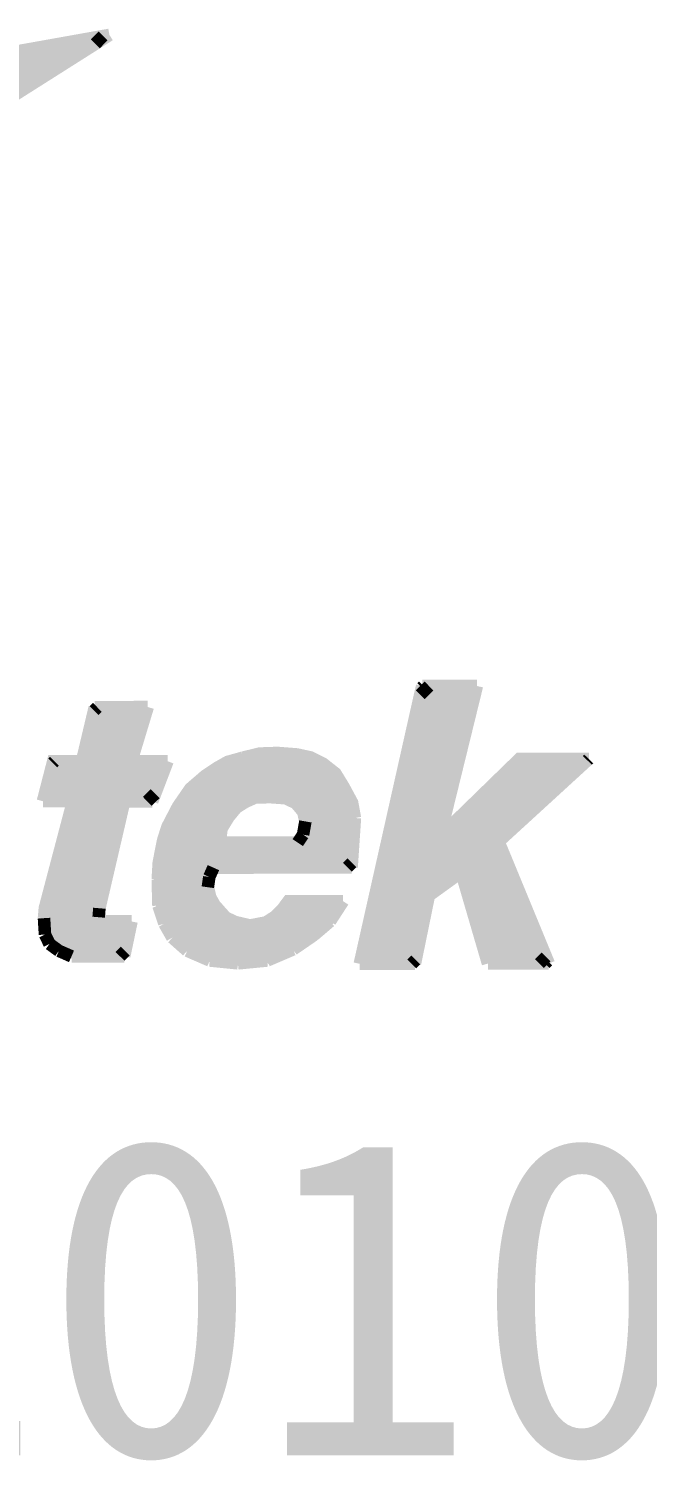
# Model space of a CAD drawing. Header units: inches. Extents: x 240 to 1407, y -538 to -118.
# Drawn here: x 1005.095 to 1007.148, y -374.928 to -370.183 of the extents above; entities that cross this region are included whole.
import ezdxf

# ---------------------------------------------------------------- set-up
doc = ezdxf.new("R2010")
doc.units = ezdxf.units.IN
doc.header["$LTSCALE"] = 1.209999999999997
doc.header["$MEASUREMENT"] = 0
doc.layers.add('FPC', color=40, linetype='CONTINUOUS', lineweight=20)
doc.layers.add('PCB1_GTO', color=1, linetype='CONTINUOUS')
doc.styles.add('宋体', font='')
doc.styles.get('宋体').set_extended_font_data('SimSun')

msp = doc.modelspace()

# ---------------------------------------------------------------- linework, layer by layer
at = {"layer": 'PCB1_GTO', "const_width": 0.04158441707859278}
for points in [[(1002.193052241773, -372.2108835922812), (1005.363240277753, -370.2040196240571)], [(1003.032641622589, -370.6194479506883), (1005.363240277753, -370.2040196240571)], [(1005.016010395151, -370.4237932683239), (1005.208130402054, -370.2316732614325)], [(1005.066119617739, -370.3919811892604), (1005.230378065195, -370.2275148197089)], [(1005.116228840303, -370.3603770322914), (1005.252833650407, -370.2235643000784)], [(1005.166130140806, -370.3285649532157), (1005.27508131356, -370.2196137804738)], [(1005.216239363395, -370.2969607962235), (1005.297536898772, -370.2156632608474)], [(1005.26634858597, -370.26514871716), (1005.319992483996, -370.2117127412305)], [(1005.316457808545, -370.2335445601937), (1005.342240147136, -370.2075542995042)], [(1004.765464282249, -370.5822298974029), (1005.096268320113, -370.2514258595386)], [(1004.815573504837, -370.5506257404216), (1005.118515983253, -370.2474753398972)], [(1004.865682727412, -370.5188136613459), (1005.140971568477, -370.2435248203035)], [(1004.91579195, -370.4872095043659), (1005.163427153701, -370.2395743006649)], [(1004.965901172575, -370.4553974252902), (1005.18567481683, -370.2356237810262)], [(1006.193681086815, -373.2823060982863), (1006.400563561779, -372.3614191820896)], [(1006.351493949632, -372.5801532159169), (1006.570020061388, -372.3614191820896)], [(1006.356692001772, -372.5564500981939), (1006.551722917863, -372.3614191820896)], [(1006.362097975982, -372.5327469804709), (1006.533425774351, -372.3614191820896)], [(1006.367296028123, -372.5090438627383), (1006.514920708744, -372.3614191820896)], [(1006.372702002333, -372.4853407449894), (1006.496623565243, -372.3614191820896)], [(1006.377900054473, -372.4616376272541), (1006.478118499635, -372.3614191820896)], [(1006.383306028695, -372.4379345095311), (1006.459821356124, -372.3614191820896)], [(1006.388712002918, -372.4142313917849), (1006.441524212599, -372.3614191820896)], [(1006.393910055045, -372.3905282740619), (1006.423019147004, -372.3614191820896)], [(1006.39931602928, -372.3668251563266), (1006.404722003491, -372.3614191820896)], [(1006.400563561779, -372.3614191820896), (1006.582079542332, -372.3614191820896)], [(1006.45961343404, -372.8598084207786), (1006.582079542332, -372.3614191820896)], [(1006.340889923269, -372.6275594514012), (1006.573970581004, -372.3940629494994)], [(1006.346087975409, -372.603856333655), (1006.580000321476, -372.3697360655163)], [(1005.142634945155, -372.7433720529687), (1005.176734167157, -372.6113415287312), (1005.272170404359, -372.6113415287312), (1005.314586509773, -372.4323206132379)], [(1005.143258711416, -372.740669065853), (1005.4524388524, -372.4314889248683)], [(1005.159060789906, -372.7433720529687), (1005.470943917996, -372.4312810027971)], [(1005.177357933418, -372.7433720529687), (1005.489448983592, -372.4312810027971)], [(1005.195655076931, -372.7433720529687), (1005.482795476858, -372.4562316530321)], [(1005.277784300665, -372.5878463330917), (1005.433933786793, -372.4314889248683)], [(1005.283398196971, -372.5637273711907), (1005.415428721197, -372.4316968469519)], [(1005.28922001536, -372.5396084092638), (1005.396923655589, -372.431904769034)], [(1005.294833911666, -372.5154894473629), (1005.378626512077, -372.431904769034)], [(1005.300655730054, -372.4913704854605), (1005.360121446482, -372.4321126911312)], [(1005.306269626362, -372.4672515235623), (1005.341616380887, -372.4321126911312)], [(1005.312091444751, -372.4431325616586), (1005.323111315279, -372.4323206132379)], [(1005.314586509773, -372.4323206132379), (1005.490280671936, -372.4312810027971)], [(1005.436013007649, -372.6107177624943), (1005.490280671936, -372.4312810027971)], [(1006.330077974836, -372.6749656868827), (1006.562119022143, -372.4429246395874)], [(1006.335483949059, -372.6512625691474), (1006.568148762615, -372.4185977555797)], [(1005.214160142526, -372.7433720529687), (1005.474894437612, -372.4826377578736)], [(1005.232457286051, -372.7433720529687), (1005.466785476284, -372.5090438627383)], [(1006.319473948474, -372.7223719223287), (1006.550059541174, -372.4915784075454)], [(1006.324672000613, -372.6986688046057), (1006.556089281658, -372.4672515235623)], [(1005.239318714867, -372.7548077676645), (1005.458884437039, -372.5352420454704)], [(1006.308869922124, -372.7697781578102), (1006.538207982313, -372.5404400976211)], [(1006.314067974263, -372.746075040064), (1006.544029800701, -372.5161132136257)], [(1005.226219623483, -372.8047090681455), (1005.443082358549, -372.5878463330917)], [(1005.232873130217, -372.7797584179255), (1005.450983397794, -372.5616481503351)], [(1005.523548205606, -373.0034825817832), (1005.941887441401, -372.5851433459991)], [(1005.523548205606, -373.0024429713683), (1005.526874958973, -372.9465119303889), (1005.541429504939, -372.8731154342466), (1005.55556820674, -372.8286201079644), (1005.590707039182, -372.7610454302206), (1005.631667690002, -372.7017876358776), (1005.681361068411, -372.658955686299), (1005.720034576292, -372.6331733477176), (1005.755381330805, -372.6132128275156), (1005.805282631297, -372.5992820477875)], [(1005.524171971855, -373.0213638811295), (1005.959144974498, -372.5863908784962)], [(1005.524795738104, -372.9841458278414), (1005.924837830412, -372.5838958134762)], [(1005.525835348532, -372.9646011518187), (1005.906332764805, -372.5841037355584)], [(1005.527082881043, -372.9448485537112), (1005.887411855031, -372.5847275018075)], [(1005.531865089017, -372.9219771243345), (1005.868283023186, -372.5853512680704)], [(1005.536439374895, -372.8988977728253), (1005.846035360034, -372.5893017876859)], [(1005.54080573869, -372.8760263434459), (1005.821708476048, -372.5951236060626)], [(1005.548914700006, -372.8496202385921), (1005.796965747886, -372.601569190739)], [(1005.805282631297, -372.5992820477875), (1005.861213672273, -372.5855591901539), (1005.921095232867, -372.5834799692983), (1005.984927313076, -372.5884700993545), (1006.030046405621, -372.598242437359), (1006.071422900606, -372.6188267238115), (1006.112591473508, -372.6512625691474), (1006.139829266694, -372.6957578954051), (1006.168106670319, -372.7481542609333), (1006.177463164158, -372.7990951718523)], [(1005.821500553966, -372.7423324425538), (1005.9761945855, -372.5878463330917)], [(1005.851441334269, -372.7308967278348), (1005.992204586072, -372.5901334760322)], [(1005.870154321947, -372.7304808836801), (1006.007382898301, -372.5932523073027)], [(1005.889075231721, -372.7300650395035), (1006.022561210542, -372.5965790606691)], [(1005.906748608984, -372.7306888057636), (1006.036076146093, -372.6013612686418)], [(1006.197007840181, -373.2675436302364), (1006.86111098093, -372.6032325674167)], [(1006.202205892321, -373.243840512512), (1006.842813837406, -372.6032325674167)], [(1006.207611866532, -373.2201373947781), (1006.82430877181, -372.6032325674167)], [(1006.213017840767, -373.1964342770428), (1006.806011628298, -372.6032325674167)], [(1006.218423814977, -373.1727311592938), (1006.787714484786, -372.6032325674167)], [(1006.223621867117, -373.1490280415476), (1006.769209419191, -372.6032325674167)], [(1006.22902784134, -373.1253249238383), (1006.750912275678, -372.6032325674167)], [(1006.234225893468, -373.1016218061152), (1006.732615132155, -372.6032325674167)], [(1006.298265895773, -372.8171843932944), (1006.526148501356, -372.5890938655887)], [(1006.3034639479, -372.7934812755469), (1006.53217824184, -372.5647669816056)], [(1006.437989537161, -373.0448590767936), (1006.879408124443, -372.6032325674167)], [(1006.45961343404, -372.8598084207786), (1006.723258638315, -372.6032325674167), (1006.953428386849, -372.6032325674167)], [(1006.503692916131, -372.9976607633942), (1006.89791319005, -372.6032325674167)], [(1006.532802008089, -372.9868488149598), (1006.916210333563, -372.6032325674167)], [(1006.653812661787, -372.8772738759715), (1006.953428386849, -372.6032325674167)], [(1006.733862664665, -372.8040853019086), (1006.934715399158, -372.6032325674167)], [(1006.948438256792, -372.6080147753758), (1006.95301254267, -372.6032325674167)], [(1005.149704296067, -372.7159263376892), (1005.254289105013, -372.6113415287312)], [(1005.156149880706, -372.6909756874568), (1005.235784039417, -372.6113415287312)], [(1005.162595465356, -372.666232959293), (1005.217486895893, -372.6113415287312)], [(1005.169041050008, -372.6412823090348), (1005.199189752381, -372.6113415287312)], [(1005.175486634646, -372.6165395808833), (1005.180684686786, -372.6113415287312)], [(1005.186714427258, -372.954412969624), (1005.530409634411, -372.6107177624943)], [(1005.193367933992, -372.9296702414834), (1005.512112490898, -372.6107177624943)], [(1005.199813518643, -372.9045116691416), (1005.493607425303, -372.6107177624943)], [(1005.206467025377, -372.8795610188834), (1005.475310281791, -372.6107177624943)], [(1005.213120532098, -372.854610368662), (1005.456805216183, -372.6107177624943)], [(1005.219566116761, -372.8296597184038), (1005.43850807267, -372.6107177624943)], [(1005.415636643281, -372.7439958192315), (1005.548914700006, -372.6107177624943)], [(1005.433933786793, -372.7439958192315), (1005.548914700006, -372.6290149059953)], [(1005.436013007649, -372.6107177624943), (1005.555984050919, -372.6107177624943)], [(1005.505043139998, -372.7439958192315), (1005.555984050919, -372.6107177624943)], [(1005.560142492617, -372.8200953024923), (1005.77139133139, -372.6086385416386)], [(1005.579895090737, -372.7818376387552), (1005.739579252326, -372.6221534771901)], [(1005.924006142068, -372.7319363382756), (1006.048343549132, -372.6073910091157)], [(1005.941055753069, -372.7331838707726), (1006.060610952173, -372.6136286716949)], [(1005.955402376964, -372.7371343903908), (1006.072670433117, -372.6198663342496)], [(1005.967877702088, -372.743164130877), (1006.082858615301, -372.6279752955668)], [(1005.980145105128, -372.7491938713482), (1006.09325471958, -372.6360842569182)], [(1005.989085754801, -372.7587582872937), (1006.103650823848, -372.6441932182218)], [(1006.28745394734, -372.8645906287377), (1006.514089020411, -372.6379555556671)], [(1006.29285992155, -372.8408875110147), (1006.520118760883, -372.6134207495896)], [(1005.452230930305, -372.7439958192315), (1005.537686907394, -372.6587477642127)], [(1005.470735995912, -372.7439958192315), (1005.526251192711, -372.6884806224328)], [(1005.60942002686, -372.734015559119), (1005.690509640167, -372.6527180237416)], [(1005.997610560295, -372.7685306252873), (1006.113423161866, -372.6527180237416)], [(1006.005927443719, -372.7785108854012), (1006.120492512766, -372.6639458163293)], [(1006.009254197074, -372.7934812755469), (1006.127353941583, -372.6753815310361)], [(1006.009877963335, -372.8296597184038), (1006.1412847213, -372.6982529604277)], [(1006.012788872524, -372.8084516657021), (1006.134423292483, -372.6868172457319)], [(1006.276849920976, -372.911996864222), (1006.502029539454, -372.6866093236497)], [(1006.2822558952, -372.8882937464758), (1006.508059279926, -372.6622824396516)], [(1005.142634945155, -372.7433720529687), (1005.242437546151, -372.7433720529687)], [(1005.146169620605, -373.1309388201315), (1005.149080529806, -373.0974633643903), (1005.242437546151, -372.7433720529687)], [(1005.329972744096, -373.0980871306272), (1005.412309889913, -372.7439958192315)], [(1005.412309889913, -372.7439958192315), (1005.505043139998, -372.7439958192315)], [(1005.489033139413, -372.7439958192315), (1005.515023400099, -372.718213480627)], [(1005.728767303881, -372.8806006293242), (1005.73521288852, -372.8338181601178), (1005.758708084171, -372.7953525743054), (1005.784074578597, -372.7645801056704), (1005.81422328097, -372.7456591959092), (1005.846659126295, -372.7311046499183)], [(1005.846659126295, -372.7311046499183), (1005.896144582621, -372.7298571174063), (1005.948333026064, -372.7335997149533), (1005.981392637639, -372.7496097155247), (1006.005927443719, -372.7783029633163), (1006.013204716702, -372.810322964451)], [(1005.913194193622, -372.9631456972123), (1006.154175890602, -372.7221640002452)], [(1005.931699259218, -372.9631456972123), (1006.16062147524, -372.7342234812025)], [(1005.949996402742, -372.962937775141), (1006.167067059891, -372.746075040064)], [(1006.005927443719, -372.852115303627), (1006.147730305938, -372.7103124413728)], [(1006.266245894626, -372.9594030997035), (1006.49017798058, -372.7352630916419)], [(1006.271443946754, -372.9356999819573), (1006.496207721065, -372.7109362076588)], [(1005.173615335886, -373.0045221922226), (1005.405864305263, -372.772065300748)], [(1005.180060920524, -372.979571541963), (1005.411478201569, -372.7481542609333)], [(1005.968501468338, -372.962937775141), (1006.170393813258, -372.7610454302206)], [(1005.98679861185, -372.962937775141), (1006.173304722459, -372.7766395866291)], [(1006.005303677457, -372.962937775141), (1006.176215631636, -372.7922337430362)], [(1006.255433946181, -373.0068093351495), (1006.478118499635, -372.7841247816958)], [(1006.260839920404, -372.9831062174265), (1006.484148240108, -372.7597978976976)], [(1005.160308322418, -373.0544234927023), (1005.394636512651, -372.8200953024923)], [(1005.166961829152, -373.0294728424699), (1005.400250408957, -372.7961842626626)], [(1005.524587816022, -373.0394531025566), (1005.742906005694, -372.8209269908128)], [(1006.005511599528, -372.8541945244827), (1006.013204716702, -372.810322964451)], [(1006.023808743053, -372.962937775141), (1006.176631475825, -372.8099071202976)], [(1006.042105886565, -372.962937775141), (1006.175383943302, -372.8296597184038)], [(1006.172265112018, -372.8756104992911), (1006.177463164158, -372.7990951718523)], [(1006.24482991983, -373.054215570631), (1006.466266940762, -372.832778549677)], [(1006.250235894041, -373.0305124528848), (1006.472088759164, -372.8084516657021)], [(1005.148456763556, -373.1028693386123), (1005.383616642133, -372.8679173821191)], [(1005.153862737767, -373.0793741429728), (1005.389022616345, -372.8440063422866)], [(1005.5250036602, -373.0573344019029), (1005.732925745581, -372.8492043944264)], [(1005.525419504366, -373.0752157012478), (1005.730222758475, -372.8706203692375)], [(1005.526667036877, -373.092473234334), (1005.738331719816, -372.8806006293242)], [(1005.531241322755, -373.1061960919799), (1005.756836785411, -372.8806006293242)], [(1005.535815608633, -373.1199189496136), (1005.775133928924, -372.8806006293242)], [(1005.710678082452, -372.9635615414039), (1005.793638994519, -372.8806006293242)], [(1005.728767303881, -372.8806006293242), (1005.987838222278, -372.8806006293242)], [(1005.729183148047, -372.9635615414039), (1005.81193613803, -372.8806006293242)], [(1005.74748029156, -372.9635615414039), (1005.830233281556, -372.8806006293242)], [(1005.765985357155, -372.9633536192958), (1005.848738347151, -372.8806006293242)], [(1005.78428250068, -372.9633536192958), (1005.867035490663, -372.8806006293242)], [(1005.802787566287, -372.9633536192958), (1005.885332634175, -372.8806006293242)], [(1005.821292631882, -372.9633536192958), (1005.903837699783, -372.8806006293242)], [(1005.839589775395, -372.9631456972123), (1005.922134843295, -372.8806006293242)], [(1005.858094841003, -372.9631456972123), (1005.94063990889, -372.8806006293242)], [(1005.876391984503, -372.9631456972123), (1005.958937052415, -372.8806006293242)], [(1005.89489705011, -372.9631456972123), (1005.977234195927, -372.8806006293242)], [(1005.987838222278, -372.8806006293242), (1006.005511599528, -372.8541945244827)], [(1006.060610952173, -372.9627298530589), (1006.174136410791, -372.8494123165099)], [(1006.078908095673, -372.9627298530589), (1006.17288887828, -372.8689569925339)], [(1006.09741316128, -372.9627298530589), (1006.171433423686, -372.8887095906524)], [(1006.166443293629, -372.9625219309754), (1006.172265112018, -372.8756104992911)], [(1006.239631867691, -373.0779186883677), (1006.46023720029, -372.8573133557546)], [(1006.536960449801, -373.0009875167728), (1006.655891882643, -372.8820560839184)], [(1006.653812661787, -372.8772738759715), (1006.820566174277, -373.2812664878946)], [(1005.146793386867, -373.1230377808977), (1005.377794823733, -372.8920363440309)], [(1005.146793386867, -373.1413349243988), (1005.372388849523, -372.9159473838498)], [(1006.115918226876, -372.9627298530589), (1006.170185891163, -372.9084621887831)], [(1006.1342153704, -372.9627298530589), (1006.168730436568, -372.9280068648084)], [(1006.541118891501, -373.0153341406556), (1006.661297856865, -372.8951551753151)], [(1006.545277333224, -373.0294728424699), (1006.666703831089, -372.9080463446065)], [(1006.549435774925, -373.0436115442815), (1006.672109805299, -372.9211454359773)], [(1006.553594216636, -373.0579581681657), (1006.67730785744, -372.9340366052796)], [(1005.148040919378, -373.1588003795903), (1005.366774953216, -372.9398584236808)], [(1005.149080529806, -373.1760579126752), (1005.36116105691, -372.9637694634751)], [(1005.540389894511, -373.1338497293185), (1005.706103796574, -372.9681358272686)], [(1005.694460159783, -372.9943340100388), (1005.70818301743, -372.9635615414039)], [(1005.70818301743, -372.9635615414039), (1006.166443293629, -372.9625219309754)], [(1006.152720435996, -372.9625219309754), (1006.167482904058, -372.9477594629132)], [(1006.42281122492, -373.0558789473087), (1006.530306943079, -372.9783240094415)], [(1006.530306943079, -372.9783240094415), (1006.61888175144, -373.2812664878946)], [(1006.557752658348, -373.0720968699773), (1006.682713831661, -372.9471356966517)], [(1006.561911100047, -373.0862355717794), (1006.688119805885, -372.9602347880239)], [(1006.566069541759, -373.1005821956745), (1006.693525780107, -372.9731259573248)], [(1005.152407283172, -373.1910283028208), (1005.355547160604, -372.9878884253993)], [(1005.158437023644, -373.2035036279547), (1005.349933264297, -373.0117994652181)], [(1005.523548205606, -373.0024429713683), (1005.525835348532, -373.0897702472415)], [(1005.54496418039, -373.147572586978), (1005.693836393534, -372.9989082959035)], [(1005.551409765041, -373.159632067923), (1005.69071756225, -373.0201163486175)], [(1005.689677951835, -373.0284332320524), (1005.694460159783, -372.9943340100388)], [(1005.689677951835, -373.0284332320524), (1005.69778691315, -373.0621166098647), (1005.711925614963, -373.0874831042777), (1005.730222758475, -373.1080673907398), (1005.748935746167, -373.1290675213716), (1005.780747825229, -373.143829989431), (1005.829609515294, -373.1552657041269), (1005.88262964707, -373.1450775219567), (1005.912986271539, -373.1255328459327), (1005.937521077618, -373.1009980398292), (1005.957065753642, -373.0745919350123), (1006.138165890016, -373.0745919350123)], [(1006.570227983459, -373.1147208974738), (1006.698723832235, -372.9862250486984)], [(1006.57438642517, -373.1290675213716), (1006.704129806457, -372.9991162179898)], [(1006.578544866882, -373.1432062231818), (1006.70953578068, -373.0122153093837)], [(1006.582703308594, -373.1573449249852), (1006.714941754904, -373.0251064786738)], [(1005.164258842046, -373.2157710309819), (1005.344319367992, -373.0357105050383)], [(1005.174654946313, -373.2238799922991), (1005.33891339377, -373.0596215448666)], [(1005.558063271775, -373.171275704701), (1005.691757172678, -373.0375818037967)], [(1005.564716778509, -373.1829193414913), (1005.695291848141, -373.0523442718698)], [(1005.57137028523, -373.1945629782816), (1005.70007405609, -373.0660671294925)], [(1005.580934701165, -373.2035036279547), (1005.706519640753, -373.0779186883677)], [(1005.763698214228, -373.2781476565995), (1005.967253935826, -373.0745919350123)], [(1005.780331981063, -373.2796031111923), (1005.985551079338, -373.0745919350123)], [(1005.798837046658, -373.2796031111923), (1006.004056144934, -373.0745919350123)], [(1005.819213411026, -373.2777318124202), (1006.022353288446, -373.0745919350123)], [(1005.839381853312, -373.275860513659), (1006.040650431971, -373.0745919350123)], [(1005.859758217679, -373.2739892148978), (1006.059155497566, -373.0745919350123)], [(1005.880134582048, -373.2719099940435), (1006.077452641091, -373.0745919350123)], [(1005.908411985661, -373.2619297339418), (1006.095957706686, -373.0745919350123)], [(1005.94063990889, -373.2482068762945), (1006.114254850198, -373.0745919350123)], [(1005.973491598394, -373.2336523303282), (1006.132759915794, -373.0745919350123)], [(1006.094918096258, -373.1413349243988), (1006.138165890016, -373.0745919350123)], [(1006.200334593549, -373.2823060982863), (1006.42156369241, -373.0612849215443)], [(1006.376444599879, -373.2823060982863), (1006.42281122492, -373.0558789473087)], [(1006.586861750306, -373.171691548879), (1006.720347729115, -373.0382055700473)], [(1006.591020192006, -373.1858302506783), (1006.725753703337, -373.0510967393496)], [(1006.595178633717, -373.1999689524694), (1006.730951755477, -373.0641958307463)], [(1006.599337075417, -373.2143155763891), (1006.7363577297, -373.0772949221048)], [(1005.185258972663, -373.2315731094712), (1005.333299497464, -373.0837405067676)], [(1005.195862999014, -373.2392662266241), (1005.329348977848, -373.1059881698855)], [(1005.208754168316, -373.244880122916), (1005.327685601157, -373.1259486900875)], [(1005.327477679074, -373.1278199888473), (1005.329972744096, -373.0980871306272)], [(1005.525835348532, -373.0897702472415), (1005.545380024568, -373.1488201194764)], [(1005.590707039182, -373.2120284334486), (1005.713381069557, -373.0893544030621)], [(1005.600687299283, -373.2205532389315), (1005.722113797147, -373.099126741068)], [(1005.610459637288, -373.2292859665347), (1005.730846524737, -373.1086911570013)], [(1005.620024053211, -373.2378107720409), (1005.739579252326, -373.1184634950208)], [(1006.031709782297, -373.1939392119955), (1006.114254850198, -373.1111862220239)], [(1006.218839659144, -373.2823060982863), (1006.416781484448, -373.0843642730059)], [(1006.237136802668, -373.2823060982863), (1006.41220719857, -373.107443624492)], [(1006.603495517128, -373.2284542781898), (1006.741763703922, -373.0901860913935)], [(1006.60765395884, -373.2428009020835), (1006.747169678133, -373.1032851827929)], [(1006.61181240054, -373.2569396038855), (1006.752575652356, -373.1161763520802)], [(1005.146169620605, -373.1309388201315), (1005.149496373972, -373.1854144065263)], [(1005.221437415522, -373.2504940192351), (1005.335170796224, -373.1369685606026)], [(1005.234328584812, -373.2561079155542), (1005.349725342203, -373.1407111581619)], [(1005.251170273729, -373.257563370147), (1005.366982875288, -373.1417507685767)], [(1005.269675339325, -373.257563370147), (1005.385280018812, -373.1417507685767)], [(1005.287972482849, -373.257563370147), (1005.403785084419, -373.1417507685767)], [(1005.306269626362, -373.257563370147), (1005.422082227931, -373.1417507685767)], [(1005.324774691969, -373.257563370147), (1005.435389241387, -373.1469488207152)], [(1005.327477679074, -373.1278199888473), (1005.336418328748, -373.1384240151982), (1005.355755082676, -373.1417507685767), (1005.436428851815, -373.1417507685767)], [(1005.343071835469, -373.257563370147), (1005.430607033426, -373.1702360942725)], [(1005.412101967831, -373.257563370147), (1005.436428851815, -373.1417507685767)], [(1005.545380024568, -373.1488201194764), (1005.571994051491, -373.195394666602)], [(1005.632499378346, -373.243840512512), (1005.748311979905, -373.1282358330253)], [(1005.645390547636, -373.2492464867121), (1005.760371460861, -373.13426557351)], [(1005.658281716937, -373.2548603830313), (1005.772846785984, -373.1402953139839)], [(1005.670964964144, -373.2604742793476), (1005.786361721536, -373.1452854440402)], [(1005.683856133433, -373.2660881756408), (1005.801124189598, -373.1486121973929)], [(1005.696747302723, -373.2714941498519), (1005.816094579742, -373.1521468728563)], [(1005.71358899164, -373.2731575265432), (1005.831896658245, -373.1548498599489)], [(1005.730222758475, -373.2748209032182), (1005.85456016554, -373.1504834961541)], [(1005.746856525311, -373.2764842799082), (1005.87743159493, -373.1459092102771)], [(1006.041066276137, -373.1872857052875), (1006.094918096258, -373.1413349243988)], [(1006.255433946181, -373.2823060982863), (1006.407424990597, -373.1305229759658)], [(1006.273939011788, -373.2823060982863), (1006.402642782635, -373.1536023274492)], [(1006.615970842252, -373.2710783056999), (1006.757981626578, -373.1292754434538)], [(1006.624287725675, -373.2812664878946), (1006.763179678718, -373.1421666127561)], [(1006.642584869175, -373.2812664878946), (1006.768585652929, -373.1552657041269)], [(1006.661089934783, -373.2812664878946), (1006.773991627152, -373.1683647955004)], [(1005.149496373972, -373.1854144065263), (1005.164466764117, -373.2163947972188)], [(1005.164466764117, -373.2163947972188), (1005.195655076931, -373.2392662266241)], [(1005.361576901076, -373.257563370147), (1005.425616903381, -373.1935233678421)], [(1005.379874044589, -373.257563370147), (1005.420626773325, -373.2168106413995)], [(1005.571994051491, -373.195394666602), (1005.621271585734, -373.2388503824448)], [(1005.972244065883, -373.2344840186609), (1006.041066276137, -373.1872857052875)], [(1006.292236155288, -373.2823060982863), (1006.398068496757, -373.1766816789353)], [(1006.310741220896, -373.2823060982863), (1006.393286288797, -373.1997610303982)], [(1006.679387078295, -373.2812664878946), (1006.779397601375, -373.1812559648136)], [(1006.697892143891, -373.2812664878946), (1006.784803575585, -373.1943550561762)], [(1006.716189287414, -373.2812664878946), (1006.790209549808, -373.2072462254635)], [(1006.734486430927, -373.2812664878946), (1006.795407601948, -373.2203453168602)], [(1005.195655076931, -373.2392662266241), (1005.237447416095, -373.257563370147)], [(1005.237447416095, -373.257563370147), (1005.412101967831, -373.257563370147)], [(1005.398379110184, -373.257563370147), (1005.415636643281, -373.2400979149677)], [(1005.621271585734, -373.2388503824448), (1005.696123536473, -373.2712862277806)], [(1005.886580166699, -373.2712862277806), (1005.972244065883, -373.2344840186609)], [(1006.329038364407, -373.2823060982863), (1006.388504080835, -373.2228403818952)], [(1006.347543430003, -373.2823060982863), (1006.383929794945, -373.2459197333567)], [(1006.752991496534, -373.2812664878946), (1006.800813576158, -373.2332364861516)], [(1006.771288640034, -373.2812664878946), (1006.806219550393, -373.2463355775238)], [(1006.789585783546, -373.2812664878946), (1006.811625524604, -373.2592267468247)], [(1005.696123536473, -373.2712862277806), (1005.789480552807, -373.2806427216086)], [(1005.789480552807, -373.2806427216086), (1005.886580166699, -373.2712862277806)], [(1006.193681086815, -373.2823060982863), (1006.376444599879, -373.2823060982863)], [(1006.365840573528, -373.2823060982863), (1006.379147586996, -373.269207006925)], [(1006.61888175144, -373.2812664878946), (1006.820566174277, -373.2812664878946)], [(1006.808090849153, -373.2812664878946), (1006.816823576744, -373.2723258382201)]]:
    msp.add_lwpolyline(points, dxfattribs=at)

# ---------------------------------------------------------------- texts
at = {"layer": 'FPC', "color": 30, "insert": (998.8341814794783, -373.8605604680726), "char_height": 1.05, "attachment_point": 1, "style": '宋体'}
msp.add_mtext('\\pi0.5961;{\\C1;YDP430BE010-V1}', dxfattribs=at)

doc.saveas('drawing.dxf')
